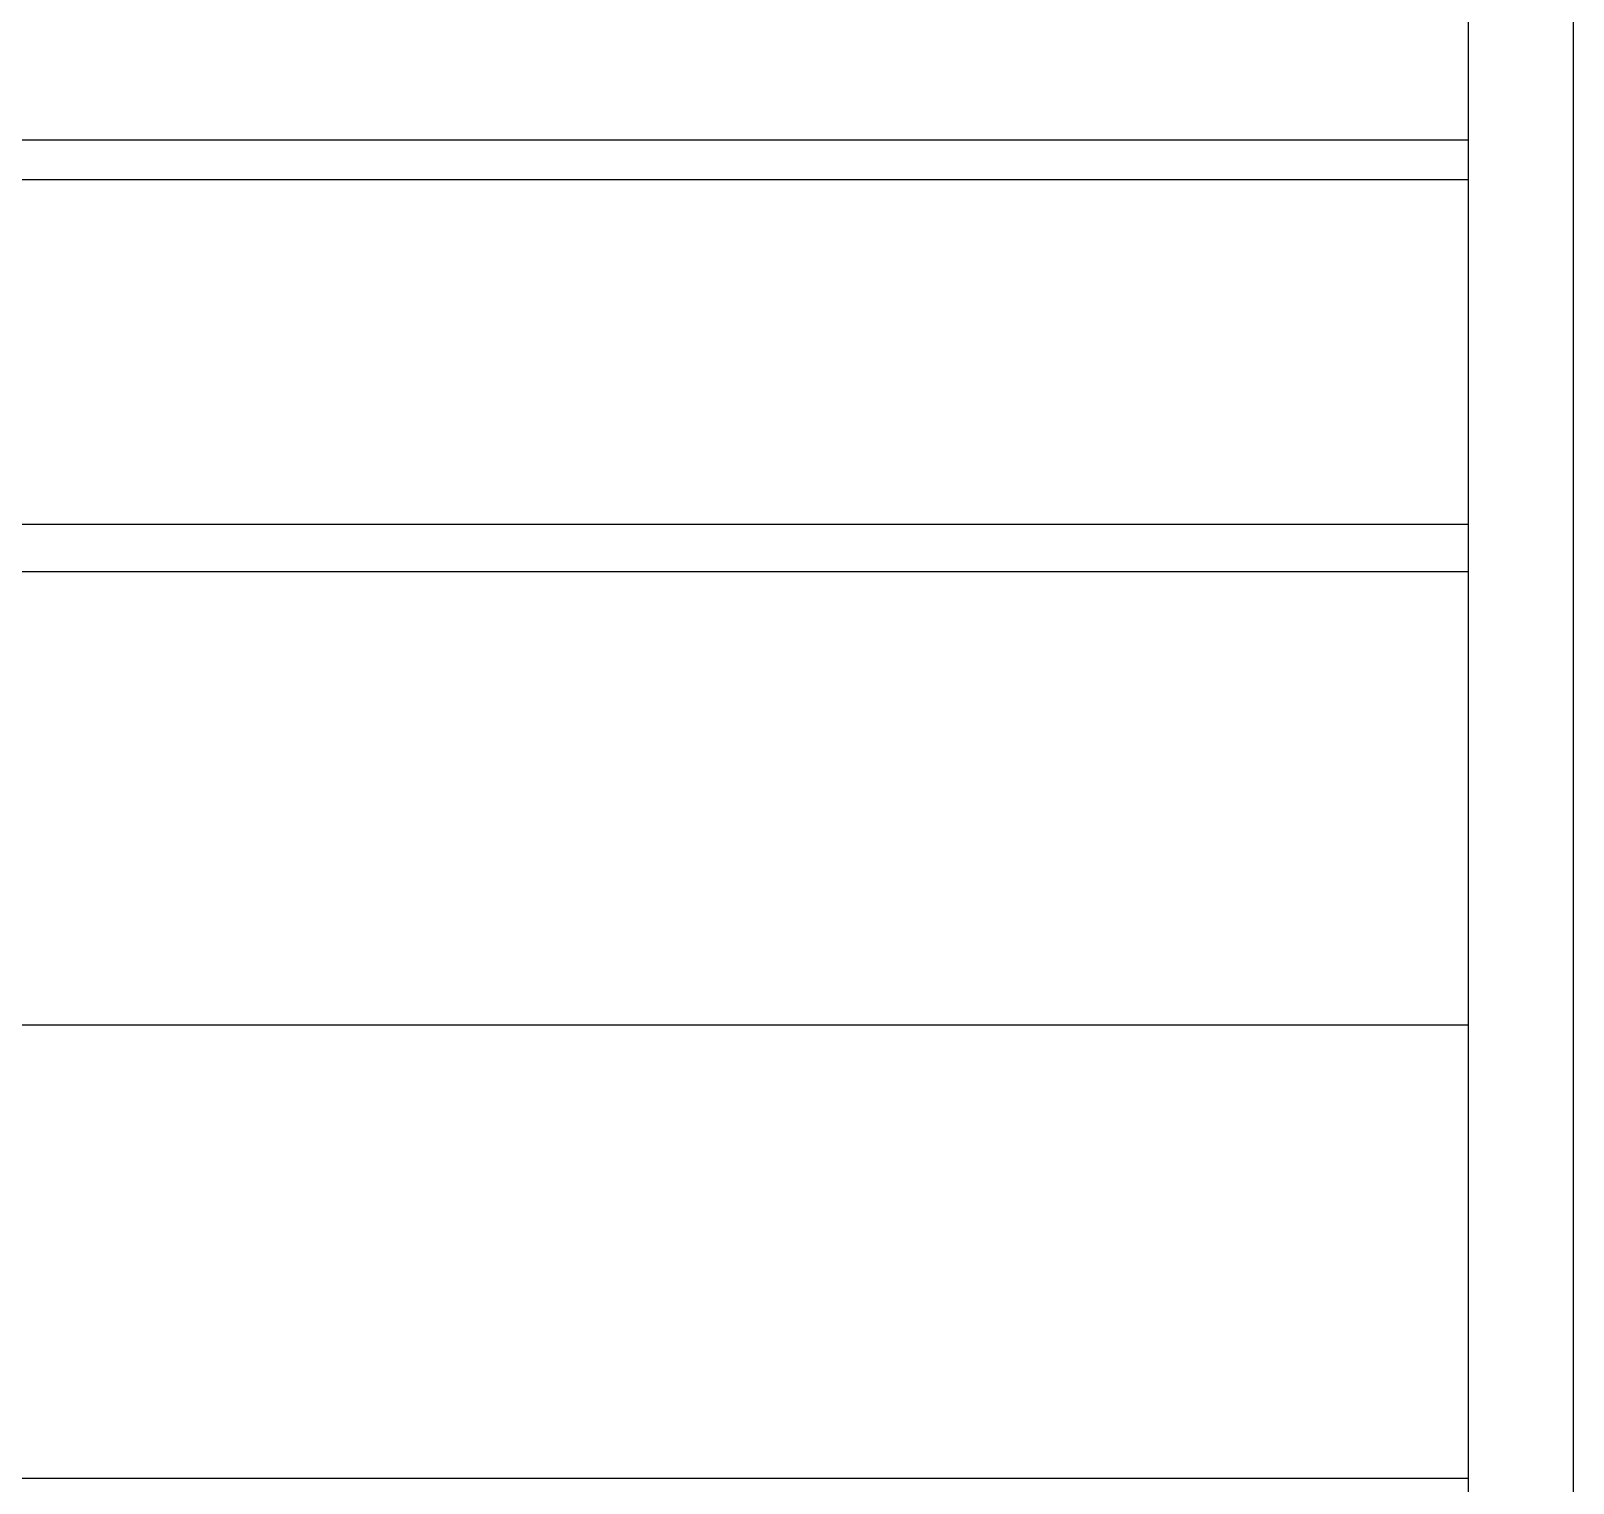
# Model space of a CAD drawing. Header units: millimetres. Extents: x 4862 to 20554, y 7569 to 11262.
# Drawn here: x 16697.8 to 16762.2, y 10240 to 10300.6 of the extents above; entities that cross this region are included whole.
import ezdxf

# ---------------------------------------------------------------- set-up
doc = ezdxf.new("R2010")
doc.units = ezdxf.units.MM

# ---------------------------------------------------------------- blocks, each defined once
blk = doc.blocks.new('A$C398a0407')
for p, q in [((8133.99, 5895.43), (9568, 5895.43)), ((8133.99, 5871.3), (9568, 5871.3)), ((8133.99, 5871.3), (9568, 5871.3)), ((8133.99, 5661.01), (9568, 5661.01)), ((8133.99, 5632.05), (9568, 5632.05)), ((8133.99, 5355.48), (9568, 5355.48)), ((8133.99, 5078.91), (9568, 5078.91))]:
    blk.add_line(p, q)
for points in [[(9632, 0), (0, 0), (0, 6848), (9632, 6848)], [(9568, 64), (64, 64), (64, 6784), (9568, 6784)]]:
    blk.add_lwpolyline(points, close=True)
blk = doc.blocks.new('A$Caecb7373')
at = {"color": 1}
blk.add_lwpolyline([(0, 821.76), (1155.84, 821.76), (1155.84, 0), (0, 0)], close=True, dxfattribs=at)

msp = doc.modelspace()

# ---------------------------------------------------------------- block references
at = {"xscale": 0.06836690175983737, "yscale": 0.06836690175983737, "zscale": 0.06836690175983737}
msp.add_blockref('A$C398a0407', (16103.643, 9892.957), dxfattribs=at)
at = {"color": 1, "xscale": 0.5697241813319694, "yscale": 0.5697241813319694, "zscale": 0.5697241813319694}
msp.add_blockref('A$Caecb7373', (16103.643, 9892.957), dxfattribs=at)

doc.saveas('drawing.dxf')
